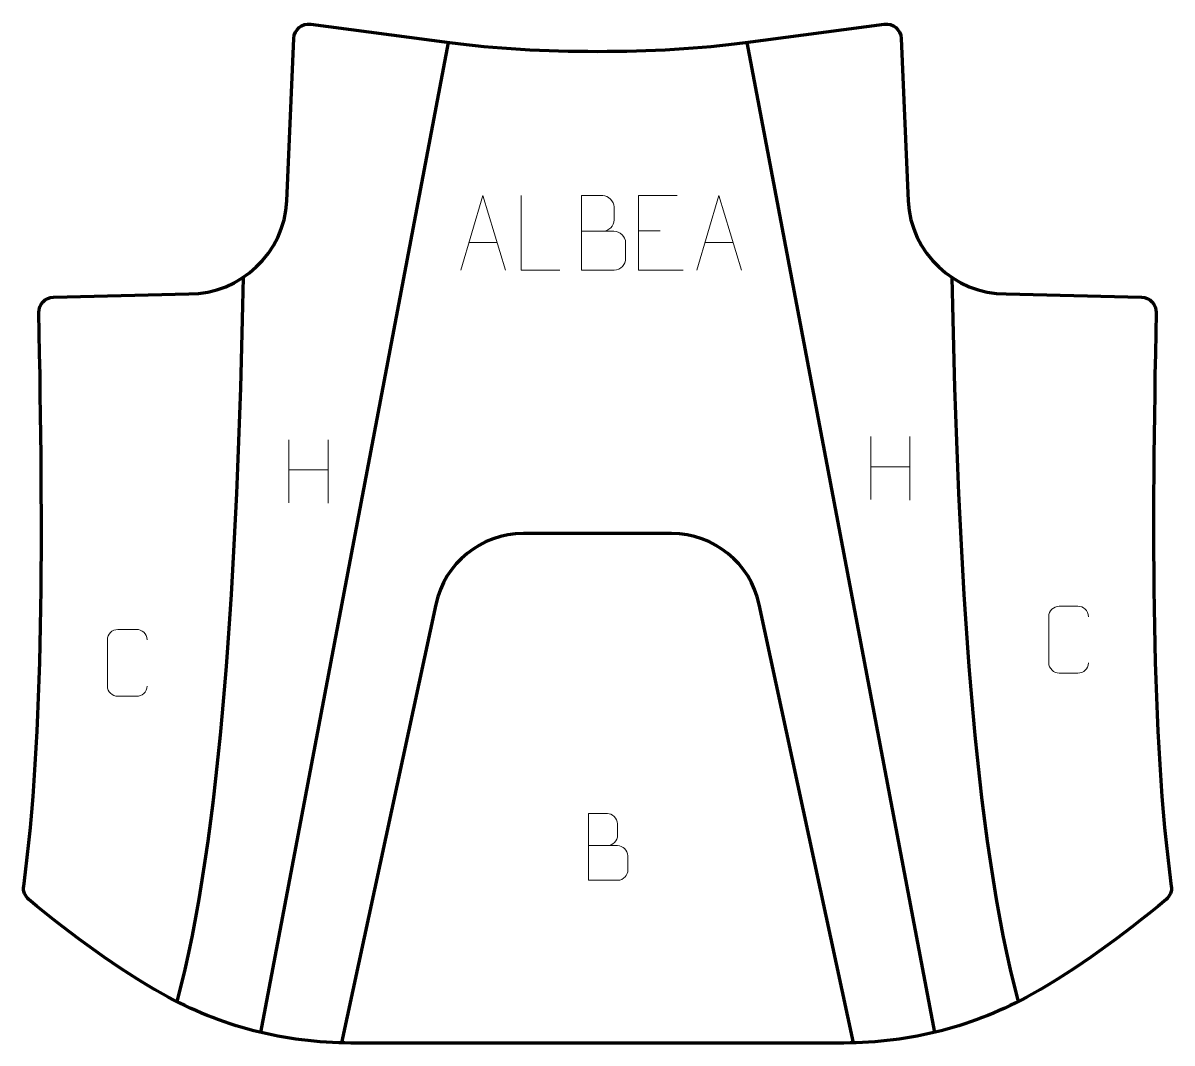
# Model space of a CAD drawing. Header units: millimetres. Extents: x -192 to 192, y -170 to 171.
import ezdxf

# ---------------------------------------------------------------- set-up
doc = ezdxf.new("R2010")
doc.units = ezdxf.units.MM
doc.header["$MEASUREMENT"] = 0
doc.layers.add('layer 2', color=7, linetype='Continuous')
doc.layers.add('layer 3', color=7, linetype='Continuous')

msp = doc.modelspace()

# ---------------------------------------------------------------- linework, layer by layer
at = {"layer": 'layer 2', "color": 12, "lineweight": 200}
msp.add_open_spline([(82.4818, -170.499), (104.5202, -170.499), (126.2382, -164.9536), (145.4724, -154.1509), (145.4724, -154.1509), (160.5321, -145.6925), (175.3675, -134.8813), (190.2984, -122.4721), (190.2984, -122.4721), (191.6206, -121.3728), (192.2899, -119.6711), (192.057, -117.9636), (192.057, -117.9636), (185.2156, -67.7886), (185.5148, -0.3204), (186.9636, 73.9549), (186.9636, 73.9549), (187.0172, 76.7185), (184.8357, 79.0059), (182.084, 79.0717), (182.084, 79.0717), (182.084, 79.0717), (136.8085, 80.1574), (136.8085, 80.1574), (136.8085, 80.1574), (119.3407, 80.1574), (104.9128, 93.854), (103.9328, 111.3666), (103.9328, 111.3666), (103.9328, 111.3666), (101.6482, 165.6912), (101.6482, 165.6912), (101.6482, 165.6912), (101.5244, 168.6381), (98.9092, 170.8436), (95.9974, 170.4568), (95.9974, 170.4568), (95.9974, 170.4568), (49.5718, 164.2923), (49.5718, 164.2923), (49.5718, 164.2923), (19.9861, 160.3637), (-19.9861, 160.3637), (-49.5718, 164.2923), (-49.5718, 164.2923), (-49.5718, 164.2923), (-95.9973, 170.4568), (-95.9973, 170.4568), (-95.9973, 170.4568), (-98.9092, 170.8436), (-101.5243, 168.6381), (-101.6481, 165.6912), (-101.6481, 165.6912), (-101.6481, 165.6912), (-103.9324, 111.3666), (-103.9324, 111.3666), (-103.9324, 111.3666), (-104.9127, 93.854), (-119.3406, 80.1574), (-136.8081, 80.1574), (-136.8081, 80.1574), (-136.8081, 80.1574), (-182.0836, 79.0717), (-182.0836, 79.0717), (-182.0836, 79.0717), (-184.8356, 79.0059), (-187.0175, 76.7185), (-186.9635, 73.9549), (-186.9635, 73.9549), (-185.5143, -0.3204), (-185.2152, -67.7886), (-192.0571, -117.9636), (-192.0571, -117.9636), (-192.2894, -119.6711), (-191.6202, -121.3728), (-190.2985, -122.4721), (-190.2985, -122.4721), (-175.3674, -134.8813), (-160.532, -145.6925), (-145.4719, -154.1509), (-145.4719, -154.1509), (-126.2381, -164.9536), (-104.5197, -170.499), (-82.4817, -170.499), (-82.4817, -170.499), (-82.4817, -170.499), (82.4818, -170.499), (82.4818, -170.499)], degree=3, knots=[0, 0, 0, 0, 0.04347826, 0.04347826, 0.04347826, 0.04347826, 0.08695652, 0.08695652, 0.08695652, 0.08695652, 0.13043478, 0.13043478, 0.13043478, 0.13043478, 0.17391304, 0.17391304, 0.17391304, 0.17391304, 0.2173913, 0.2173913, 0.2173913, 0.2173913, 0.26086957, 0.26086957, 0.26086957, 0.26086957, 0.30434783, 0.30434783, 0.30434783, 0.30434783, 0.34782609, 0.34782609, 0.34782609, 0.34782609, 0.39130435, 0.39130435, 0.39130435, 0.39130435, 0.43478261, 0.43478261, 0.43478261, 0.43478261, 0.47826087, 0.47826087, 0.47826087, 0.47826087, 0.52173913, 0.52173913, 0.52173913, 0.52173913, 0.56521739, 0.56521739, 0.56521739, 0.56521739, 0.60869565, 0.60869565, 0.60869565, 0.60869565, 0.65217391, 0.65217391, 0.65217391, 0.65217391, 0.69565217, 0.69565217, 0.69565217, 0.69565217, 0.73913043, 0.73913043, 0.73913043, 0.73913043, 0.7826087, 0.7826087, 0.7826087, 0.7826087, 0.82608696, 0.82608696, 0.82608696, 0.82608696, 0.86956522, 0.86956522, 0.86956522, 0.86956522, 0.91304348, 0.91304348, 0.91304348, 0.91304348, 1, 1, 1, 1], dxfattribs=at)
at = {"layer": 'layer 2', "color": 250, "lineweight": 9}
for points, knots in [([(-45.7633, 88.1673), (-45.7633, 88.1673), (-38.3923, 113.1208), (-38.3923, 113.1208), (-38.3923, 113.1208), (-38.3923, 113.1208), (-30.8224, 88.1673), (-30.8224, 88.1673)], [0, 0, 0, 0, 0.33333333, 0.33333333, 0.33333333, 0.33333333, 1, 1, 1, 1]), ([(-12.6337, 88.1599), (-12.6337, 88.1599), (-25.5828, 88.1599), (-25.5828, 88.1599), (-25.5828, 88.1599), (-25.5828, 88.1599), (-25.5828, 113.1135), (-25.5828, 113.1135)], [0, 0, 0, 0, 0.33333333, 0.33333333, 0.33333333, 0.33333333, 1, 1, 1, 1]), ([(-5.3429, 101.1321), (-1.7043, 101.1325), (1.8828, 101.1325), (5.5222, 101.1321), (5.5222, 101.1321), (7.4976, 101.1148), (9.4212, 99.3787), (9.4212, 97.3291), (9.4212, 97.3291), (9.4208, 96.2005), (9.4208, 93.1511), (9.4212, 92.0222), (9.4212, 92.0222), (9.4388, 90.1643), (7.8967, 88.1504), (5.5752, 88.1673), (5.5752, 88.1673), (1.9354, 88.1677), (-1.704, 88.1677), (-5.3429, 88.1673), (-5.3429, 88.1673), (-5.3429, 96.4856), (-5.3429, 104.8034), (-5.3429, 113.1209), (-5.3429, 113.1209), (-2.9692, 113.1209), (-0.5951, 113.1209), (1.7791, 113.1209), (1.7791, 113.1209), (3.4599, 113.1385), (5.5567, 111.228), (5.5744, 109.2656), (5.5744, 109.2656), (5.574, 107.1995), (5.574, 107.0535), (5.5744, 104.987), (5.5744, 104.987), (5.5917, 102.9209), (3.7372, 101.1148), (1.7272, 101.1321)], [0, 0, 0, 0, 0.09090909, 0.09090909, 0.09090909, 0.09090909, 0.18181818, 0.18181818, 0.18181818, 0.18181818, 0.27272727, 0.27272727, 0.27272727, 0.27272727, 0.36363636, 0.36363636, 0.36363636, 0.36363636, 0.45454545, 0.45454545, 0.45454545, 0.45454545, 0.54545455, 0.54545455, 0.54545455, 0.54545455, 0.63636364, 0.63636364, 0.63636364, 0.63636364, 0.72727273, 0.72727273, 0.72727273, 0.72727273, 0.81818182, 0.81818182, 0.81818182, 0.81818182, 1, 1, 1, 1]), ([(26.6255, 113.121), (26.6255, 113.121), (13.7516, 113.121), (13.7516, 113.121), (13.7516, 113.121), (13.7516, 113.121), (13.7516, 88.1674), (13.7516, 88.1674), (13.7516, 88.1674), (13.7516, 88.1674), (28.6174, 88.1674), (28.6174, 88.1674)], [0, 0, 0, 0, 0.25, 0.25, 0.25, 0.25, 0.5, 0.5, 0.5, 0.5, 1, 1, 1, 1]), ([(33.2367, 88.1673), (33.2367, 88.1673), (40.6077, 113.1208), (40.6077, 113.1208), (40.6077, 113.1208), (40.6077, 113.1208), (48.1776, 88.1673), (48.1776, 88.1673)], [0, 0, 0, 0, 0.33333333, 0.33333333, 0.33333333, 0.33333333, 1, 1, 1, 1]), ([(164.3363, -43.2967), (164.2111, -45.3777), (162.7089, -46.7029), (160.7852, -46.7126), (160.7852, -46.7126), (158.6966, -46.7123), (156.608, -46.7123), (154.5197, -46.7126), (154.5197, -46.7126), (152.7955, -46.807), (151.0291, -45.1191), (151.0391, -43.3123), (151.0391, -43.3123), (151.0395, -38.1441), (151.0395, -32.9764), (151.0391, -27.809), (151.0391, -27.809), (151.0429, -25.8939), (152.6074, -24.354), (154.5353, -24.3661), (154.5353, -24.3661), (156.6183, -24.3661), (158.7018, -24.3661), (160.7852, -24.3661), (160.7852, -24.3661), (162.5287, -24.3343), (164.3124, -25.6702), (164.3363, -27.8536)], [0, 0, 0, 0, 0.125, 0.125, 0.125, 0.125, 0.25, 0.25, 0.25, 0.25, 0.375, 0.375, 0.375, 0.375, 0.5, 0.5, 0.5, 0.5, 0.625, 0.625, 0.625, 0.625, 0.75, 0.75, 0.75, 0.75, 1, 1, 1, 1]), ([(-150.7485, -51.0525), (-150.8737, -53.1335), (-152.3759, -54.4587), (-154.2996, -54.4684), (-154.2996, -54.4684), (-156.3882, -54.4681), (-158.4768, -54.4681), (-160.5651, -54.4684), (-160.5651, -54.4684), (-162.2893, -54.5628), (-164.0557, -52.8749), (-164.0457, -51.0681), (-164.0457, -51.0681), (-164.0453, -45.8999), (-164.0453, -40.7322), (-164.0457, -35.5648), (-164.0457, -35.5648), (-164.0419, -33.6497), (-162.4774, -32.1098), (-160.5495, -32.1219), (-160.5495, -32.1219), (-158.4665, -32.1219), (-156.383, -32.1219), (-154.2996, -32.1219), (-154.2996, -32.1219), (-152.5561, -32.0901), (-150.7724, -33.426), (-150.7485, -35.6094)], [0, 0, 0, 0, 0.125, 0.125, 0.125, 0.125, 0.25, 0.25, 0.25, 0.25, 0.375, 0.375, 0.375, 0.375, 0.5, 0.5, 0.5, 0.5, 0.625, 0.625, 0.625, 0.625, 0.75, 0.75, 0.75, 0.75, 1, 1, 1, 1]), ([(-3.1035, -104.4219), (0.1555, -104.4215), (3.4149, -104.4215), (6.6746, -104.4219), (6.6746, -104.4219), (8.4439, -104.4374), (10.1668, -105.9924), (10.1668, -107.8282), (10.1668, -107.8282), (10.1665, -108.839), (10.1665, -111.5703), (10.1668, -112.5814), (10.1668, -112.5814), (10.1827, -114.2455), (8.8014, -116.0493), (6.722, -116.0341), (6.722, -116.0341), (3.462, -116.0338), (0.2023, -116.0338), (-3.057, -116.0341), (-3.057, -116.0341), (-3.057, -108.5837), (-3.057, -101.1336), (-3.057, -93.6838), (-3.057, -93.6838), (-0.9309, -93.6838), (1.1955, -93.6838), (3.322, -93.6838), (3.322, -93.6838), (4.8275, -93.668), (6.7055, -95.3792), (6.7214, -97.1369), (6.7214, -97.1369), (6.721, -98.9875), (6.721, -99.1182), (6.7214, -100.9691), (6.7214, -100.9691), (6.7368, -102.8197), (5.0759, -104.4374), (3.2755, -104.4219)], [0, 0, 0, 0, 0.09090909, 0.09090909, 0.09090909, 0.09090909, 0.18181818, 0.18181818, 0.18181818, 0.18181818, 0.27272727, 0.27272727, 0.27272727, 0.27272727, 0.36363636, 0.36363636, 0.36363636, 0.36363636, 0.45454545, 0.45454545, 0.45454545, 0.45454545, 0.54545455, 0.54545455, 0.54545455, 0.54545455, 0.63636364, 0.63636364, 0.63636364, 0.63636364, 0.72727273, 0.72727273, 0.72727273, 0.72727273, 0.81818182, 0.81818182, 0.81818182, 0.81818182, 1, 1, 1, 1])]:
    msp.add_open_spline(points, degree=3, knots=knots, dxfattribs=at)
for points in [[(13.7516, 101.2413), (13.7516, 101.2413), (20.9197, 101.2413), (20.9197, 101.2413)], [(-43.0407, 97.4167), (-43.0407, 97.4167), (-33.545, 97.4167), (-33.545, 97.4167)], [(35.9593, 97.4167), (35.9593, 97.4167), (45.455, 97.4167), (45.455, 97.4167)], [(-103.2859, 31.3724), (-103.2859, 31.3724), (-103.2859, 10.289), (-103.2859, 10.289)], [(-90.1702, 31.3724), (-90.1702, 31.3724), (-90.1702, 10.1392), (-90.1702, 10.1392)], [(91.4476, 32.4308), (91.4476, 32.4308), (91.4476, 11.3474), (91.4476, 11.3474)], [(104.5633, 32.4308), (104.5633, 32.4308), (104.5633, 11.1976), (104.5633, 11.1976)], [(-103.2684, 21.2619), (-103.2684, 21.2619), (-90.1702, 21.2619), (-90.1702, 21.2619)], [(91.4651, 22.3203), (91.4651, 22.3203), (104.5633, 22.3203), (104.5633, 22.3203)]]:
    msp.add_open_spline(points, degree=3, dxfattribs=at)
at = {"layer": 'layer 3', "color": 142, "lineweight": 200}
for points in [[(-49.9537, 164.3429), (-49.9537, 164.3429), (-112.8134, -166.926), (-112.8134, -166.926)], [(49.9539, 164.3429), (49.9539, 164.3429), (112.814, -166.926), (112.814, -166.926)], [(-118.6053, 85.6687), (-120.5551, -14.3901), (-126.1735, -101.4467), (-140.7781, -156.6537)], [(118.6057, 85.6687), (120.5551, -14.3901), (126.1735, -101.4467), (140.7785, -156.6537)]]:
    msp.add_open_spline(points, degree=3, dxfattribs=at)
msp.add_open_spline([(85.6888, -170.4561), (85.6888, -170.4561), (54.1163, -23.7602), (54.1163, -23.7602), (54.1163, -23.7602), (51.1325, -9.895), (38.92, 0.0012), (24.7934, 0.0012), (24.7934, 0.0012), (24.7934, 0.0012), (-24.793, 0.0012), (-24.793, 0.0012), (-24.793, 0.0012), (-38.9197, 0.0012), (-51.1321, -9.895), (-54.1163, -23.7602), (-54.1163, -23.7602), (-54.1163, -23.7602), (-85.6885, -170.4561), (-85.6885, -170.4561)], degree=3, knots=[0, 0, 0, 0, 0.16666667, 0.16666667, 0.16666667, 0.16666667, 0.33333333, 0.33333333, 0.33333333, 0.33333333, 0.5, 0.5, 0.5, 0.5, 0.66666667, 0.66666667, 0.66666667, 0.66666667, 1, 1, 1, 1], dxfattribs=at)

doc.saveas('drawing.dxf')
